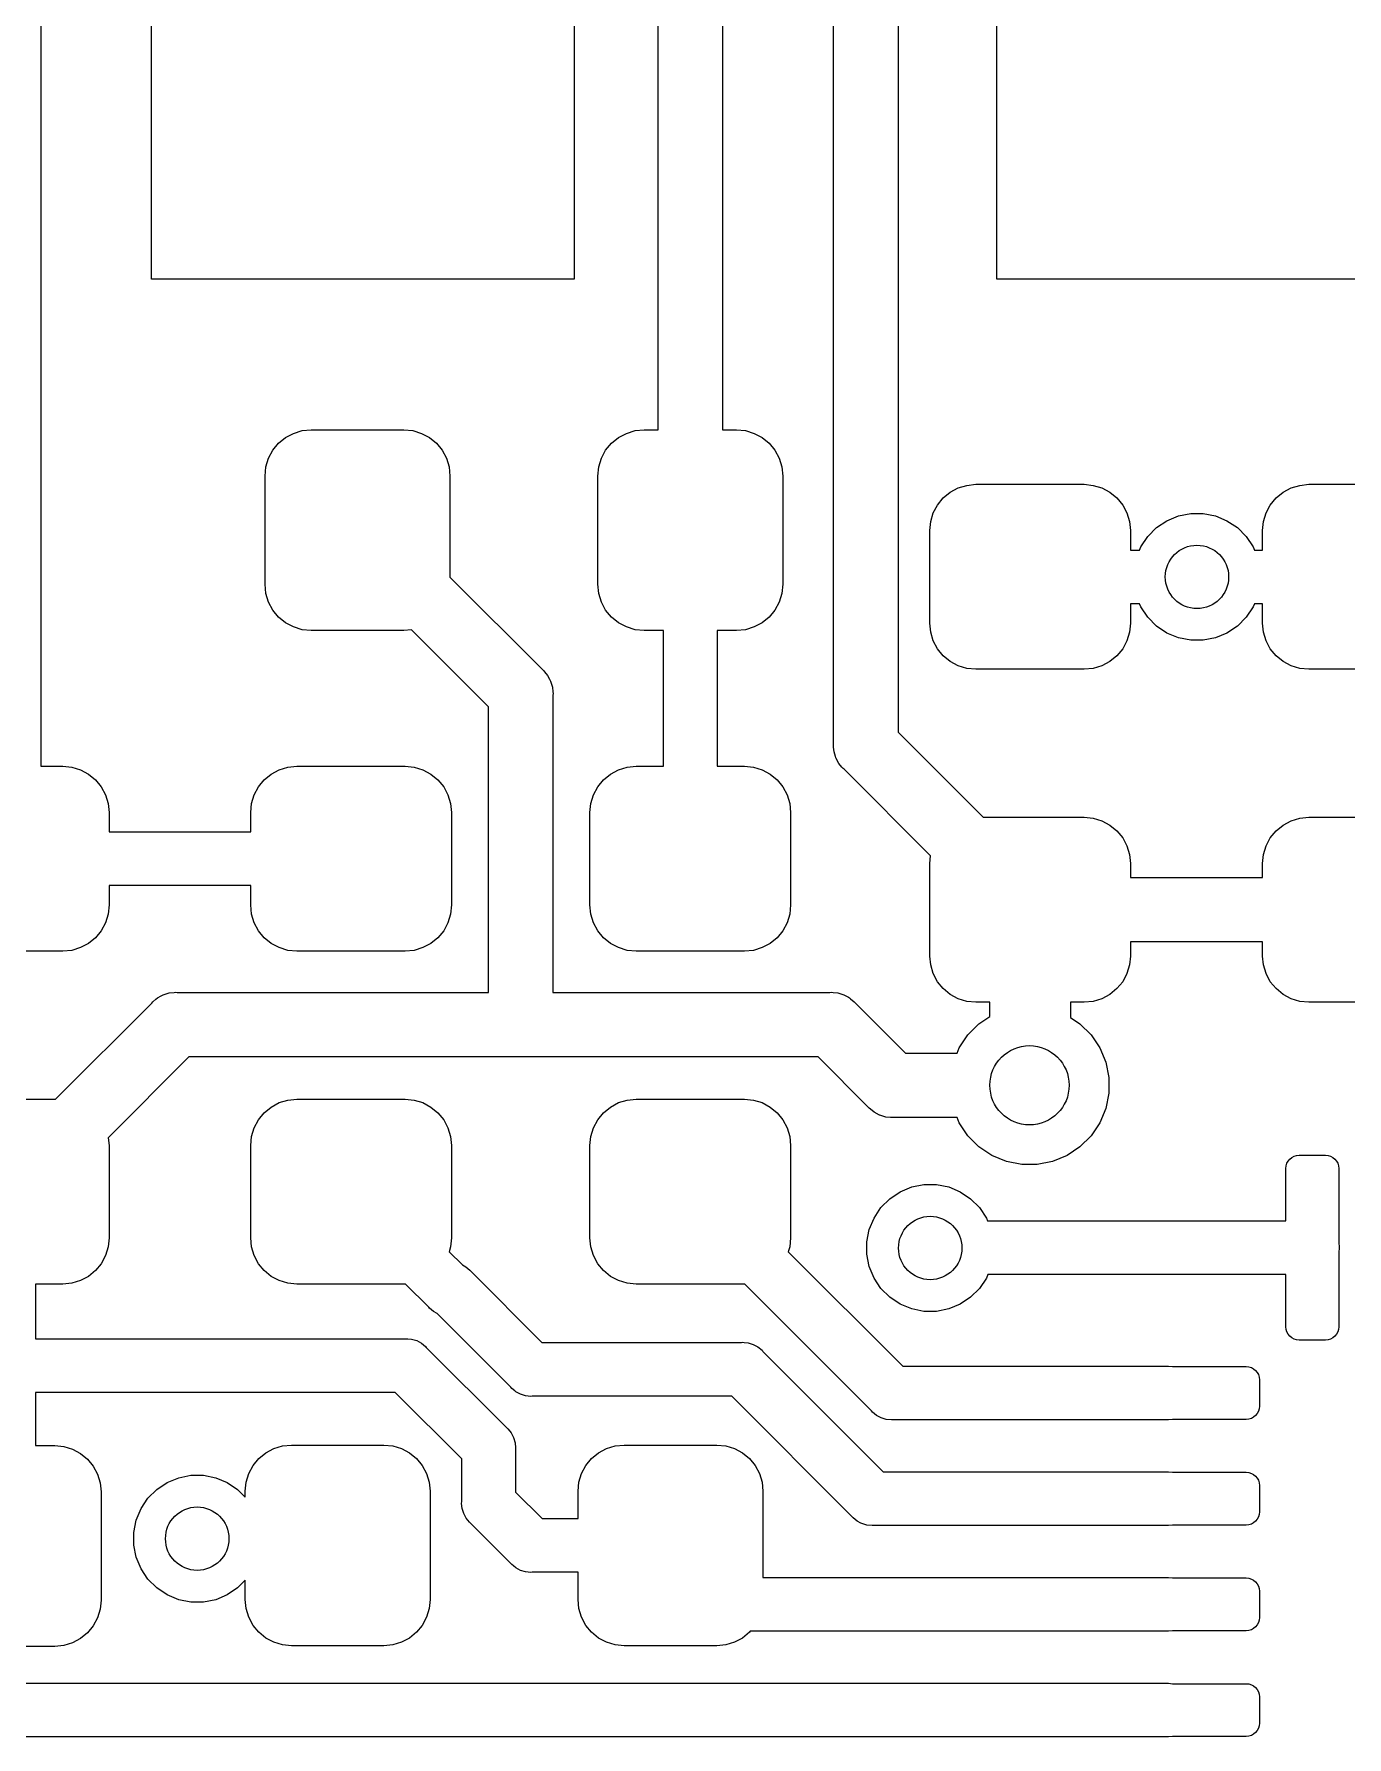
# Model space of a CAD drawing. Extents: x -66 to 211, y -177 to 13.
# Drawn here: x 88.64 to 94.85, y -117.78 to -109.73 of the extents above; entities that cross this region are included whole.
import ezdxf

# ---------------------------------------------------------------- set-up
doc = ezdxf.new("R2010")
doc.units = 0
doc.layers.add('BLACK', color=7, linetype='CONTINUOUS')

msp = doc.modelspace()

# ---------------------------------------------------------------- linework, layer by layer
at = {"layer": 'BLACK', "linetype": 'CONTINUOUS'}
for p, q in [((92.4233, -113.086), (92.4233, -106.435)), ((92.7281, -106.491), (92.7281, -113.03)), ((88.6714, -106.611), (88.6714, -113.192)), ((89.1957, -110.887), (89.1957, -109.087)), ((91.1957, -109.087), (91.1957, -110.887)), ((91.5924, -111.6), (91.5924, -109.155)), ((91.8972, -109.1), (91.8972, -111.6)), ((93.1957, -110.887), (93.1957, -109.087)), ((91.1957, -110.887), (89.1957, -110.887)), ((95.016, -110.887), (93.1957, -110.887)), ((89.7964, -111.664), (89.8295, -111.637)), ((89.8295, -111.637), (89.8673, -111.617)), ((89.8673, -111.617), (89.9084, -111.604)), ((89.9084, -111.604), (89.951, -111.6)), ((89.951, -111.6), (90.3885, -111.6)), ((90.3885, -111.6), (90.4312, -111.604)), ((90.4312, -111.604), (90.4723, -111.617)), ((90.4723, -111.617), (90.5101, -111.637)), ((90.5101, -111.637), (90.5432, -111.664)), ((91.3714, -111.664), (91.4045, -111.637)), ((91.4045, -111.637), (91.4423, -111.617)), ((91.4423, -111.617), (91.4834, -111.604)), ((91.4834, -111.604), (91.526, -111.6)), ((91.526, -111.6), (91.5924, -111.6)), ((91.8972, -111.6), (91.9635, -111.6)), ((91.9635, -111.6), (92.0062, -111.604)), ((92.0062, -111.604), (92.0473, -111.617)), ((92.0473, -111.617), (92.0851, -111.637)), ((92.0851, -111.637), (92.1182, -111.664)), ((89.7365, -111.776), (89.749, -111.735)), ((89.749, -111.735), (89.7692, -111.697)), ((89.7692, -111.697), (89.7964, -111.664)), ((90.5432, -111.664), (90.5704, -111.697)), ((90.5704, -111.697), (90.5906, -111.735)), ((90.5906, -111.735), (90.6031, -111.776)), ((91.3115, -111.776), (91.324, -111.735)), ((91.324, -111.735), (91.3442, -111.697)), ((91.3442, -111.697), (91.3714, -111.664)), ((92.1182, -111.664), (92.1454, -111.697)), ((92.1454, -111.697), (92.1656, -111.735)), ((92.1656, -111.735), (92.1781, -111.776)), ((89.7323, -111.819), (89.7365, -111.776)), ((89.7323, -112.331), (89.7323, -111.819)), ((90.6031, -111.776), (90.6073, -111.819)), ((90.6073, -111.819), (90.6073, -112.297)), ((91.3073, -111.819), (91.3115, -111.776)), ((91.3073, -112.331), (91.3073, -111.819)), ((92.1781, -111.776), (92.1823, -111.819)), ((92.1823, -111.819), (92.1823, -112.331)), ((92.9422, -111.922), (92.9754, -111.895)), ((92.9754, -111.895), (93.0132, -111.875)), ((93.0132, -111.875), (93.0542, -111.863)), ((93.0542, -111.863), (93.0969, -111.858)), ((93.0969, -111.858), (93.6094, -111.858)), ((93.6094, -111.858), (93.6521, -111.863)), ((93.6521, -111.863), (93.6931, -111.875)), ((93.6931, -111.875), (93.7309, -111.895)), ((93.7309, -111.895), (93.7641, -111.922)), ((94.517, -111.922), (94.5502, -111.895)), ((94.5502, -111.895), (94.588, -111.875)), ((94.588, -111.875), (94.629, -111.863)), ((94.629, -111.863), (94.6717, -111.858)), ((94.6717, -111.858), (95.1842, -111.858)), ((92.8948, -111.993), (92.915, -111.956)), ((92.915, -111.956), (92.9422, -111.922)), ((93.7641, -111.922), (93.7913, -111.956)), ((93.7913, -111.956), (93.8115, -111.993)), ((94.4696, -111.993), (94.4898, -111.956)), ((94.4898, -111.956), (94.517, -111.922)), ((92.8781, -112.077), (92.8824, -112.034)), ((92.8824, -112.034), (92.8948, -111.993)), ((93.8115, -111.993), (93.8239, -112.034)), ((93.8239, -112.034), (93.8281, -112.077)), ((93.9513, -112.063), (94.0005, -112.03)), ((94.0005, -112.03), (94.0551, -112.007)), ((94.0551, -112.007), (94.113, -111.996)), ((94.113, -111.996), (94.1721, -111.996)), ((94.1721, -111.996), (94.2301, -112.007)), ((94.2301, -112.007), (94.2847, -112.03)), ((94.2847, -112.03), (94.3338, -112.063)), ((94.453, -112.077), (94.4572, -112.034)), ((94.4572, -112.034), (94.4696, -111.993)), ((92.8781, -112.515), (92.8781, -112.077)), ((93.8281, -112.077), (93.8281, -112.169)), ((93.8767, -112.154), (93.9095, -112.105)), ((93.9095, -112.105), (93.9513, -112.063)), ((94.3338, -112.063), (94.3756, -112.105)), ((94.3756, -112.105), (94.4084, -112.154)), ((94.453, -112.169), (94.453, -112.077)), ((93.8281, -112.169), (93.8704, -112.169)), ((93.8704, -112.169), (93.8767, -112.154)), ((94.4084, -112.154), (94.4147, -112.169)), ((94.4147, -112.169), (94.453, -112.169)), ((90.6073, -112.297), (91.0446, -112.734)), ((89.7365, -112.374), (89.7323, -112.331)), ((89.749, -112.415), (89.7365, -112.374)), ((91.3115, -112.374), (91.3073, -112.331)), ((91.324, -112.415), (91.3115, -112.374)), ((92.1781, -112.374), (92.1656, -112.415)), ((92.1823, -112.331), (92.1781, -112.374)), ((89.7692, -112.453), (89.749, -112.415)), ((89.7964, -112.486), (89.7692, -112.453)), ((91.3442, -112.453), (91.324, -112.415)), ((91.3714, -112.486), (91.3442, -112.453)), ((92.1454, -112.453), (92.1182, -112.486)), ((92.1656, -112.415), (92.1454, -112.453)), ((93.8704, -112.423), (93.8281, -112.423)), ((93.8281, -112.423), (93.8281, -112.515)), ((93.8767, -112.438), (93.8704, -112.423)), ((93.9095, -112.487), (93.8767, -112.438)), ((94.4084, -112.438), (94.3756, -112.487)), ((94.4147, -112.423), (94.4084, -112.438)), ((94.453, -112.423), (94.4147, -112.423)), ((94.453, -112.515), (94.453, -112.423)), ((89.8295, -112.513), (89.7964, -112.486)), ((89.8673, -112.533), (89.8295, -112.513)), ((89.9084, -112.546), (89.8673, -112.533)), ((91.4045, -112.513), (91.3714, -112.486)), ((91.4423, -112.533), (91.4045, -112.513)), ((91.4834, -112.546), (91.4423, -112.533)), ((92.0473, -112.533), (92.0062, -112.546)), ((92.0851, -112.513), (92.0473, -112.533)), ((92.1182, -112.486), (92.0851, -112.513)), ((92.8824, -112.557), (92.8781, -112.515)), ((93.8281, -112.515), (93.8239, -112.557)), ((93.9513, -112.529), (93.9095, -112.487)), ((94.0005, -112.562), (93.9513, -112.529)), ((94.3338, -112.529), (94.2847, -112.562)), ((94.3756, -112.487), (94.3338, -112.529)), ((94.4572, -112.557), (94.453, -112.515)), ((89.951, -112.55), (89.9084, -112.546)), ((90.3885, -112.55), (89.951, -112.55)), ((90.4256, -112.546), (90.3885, -112.55)), ((90.7898, -112.91), (90.4256, -112.546)), ((91.526, -112.55), (91.4834, -112.546)), ((91.6178, -112.55), (91.526, -112.55)), ((91.6178, -113.192), (91.6178, -112.55)), ((91.9635, -112.55), (91.8718, -112.55)), ((91.8718, -112.55), (91.8718, -113.192)), ((92.0062, -112.546), (91.9635, -112.55)), ((92.8948, -112.598), (92.8824, -112.557)), ((92.915, -112.636), (92.8948, -112.598)), ((93.8115, -112.598), (93.7913, -112.636)), ((93.8239, -112.557), (93.8115, -112.598)), ((94.0551, -112.584), (94.0005, -112.562)), ((94.113, -112.596), (94.0551, -112.584)), ((94.1721, -112.596), (94.113, -112.596)), ((94.2301, -112.584), (94.1721, -112.596)), ((94.2847, -112.562), (94.2301, -112.584)), ((94.4696, -112.598), (94.4572, -112.557)), ((94.4898, -112.636), (94.4696, -112.598)), ((92.9422, -112.669), (92.915, -112.636)), ((92.9754, -112.696), (92.9422, -112.669)), ((93.0132, -112.717), (92.9754, -112.696)), ((93.7309, -112.696), (93.6931, -112.717)), ((93.7641, -112.669), (93.7309, -112.696)), ((93.7913, -112.636), (93.7641, -112.669)), ((94.517, -112.669), (94.4898, -112.636)), ((94.5502, -112.696), (94.517, -112.669)), ((94.588, -112.717), (94.5502, -112.696)), ((91.0446, -112.734), (91.0504, -112.739)), ((91.0504, -112.739), (91.0552, -112.745)), ((91.0552, -112.745), (91.0552, -112.745)), ((91.0552, -112.745), (91.0695, -112.762)), ((91.0695, -112.762), (91.0791, -112.78)), ((91.0791, -112.78), (91.0836, -112.789)), ((93.0542, -112.729), (93.0132, -112.717)), ((93.0969, -112.733), (93.0542, -112.729)), ((93.6094, -112.733), (93.0969, -112.733)), ((93.6521, -112.729), (93.6094, -112.733)), ((93.6931, -112.717), (93.6521, -112.729)), ((94.629, -112.729), (94.588, -112.717)), ((94.6717, -112.733), (94.629, -112.729)), ((95.1842, -112.733), (94.6717, -112.733)), ((91.0836, -112.789), (91.0924, -112.817)), ((91.0924, -112.817), (91.0946, -112.84)), ((91.0946, -112.84), (91.0946, -112.84)), ((91.0946, -112.84), (91.0953, -112.847)), ((91.0953, -112.847), (91.0946, -112.855)), ((91.0946, -112.855), (91.0946, -114.262)), ((90.7898, -114.262), (90.7898, -112.91)), ((92.4226, -113.093), (92.4233, -113.086)), ((92.4233, -113.101), (92.4226, -113.093)), ((92.4255, -113.123), (92.4233, -113.101)), ((92.4233, -113.101), (92.4233, -113.101)), ((92.7281, -113.03), (93.1312, -113.433)), ((92.4322, -113.145), (92.4255, -113.123)), ((92.4343, -113.152), (92.4322, -113.145)), ((92.4484, -113.179), (92.4343, -113.152)), ((92.4627, -113.196), (92.4484, -113.179)), ((88.6714, -113.192), (88.7752, -113.192)), ((88.7752, -113.192), (88.8179, -113.196)), ((88.8179, -113.196), (88.859, -113.208)), ((88.859, -113.208), (88.8968, -113.229)), ((88.8968, -113.229), (88.9299, -113.256)), ((88.9299, -113.256), (88.9571, -113.289)), ((89.7014, -113.289), (89.7286, -113.256)), ((89.7286, -113.256), (89.7617, -113.229)), ((89.7617, -113.229), (89.7996, -113.208)), ((89.7996, -113.208), (89.8406, -113.196)), ((89.8406, -113.196), (89.8833, -113.192)), ((89.8833, -113.192), (90.3958, -113.192)), ((90.3958, -113.192), (90.4384, -113.196)), ((90.4384, -113.196), (90.4795, -113.208)), ((90.4795, -113.208), (90.5173, -113.229)), ((90.5173, -113.229), (90.5504, -113.256)), ((90.5504, -113.256), (90.5777, -113.289)), ((91.3067, -113.289), (91.3339, -113.256)), ((91.3339, -113.256), (91.367, -113.229)), ((91.367, -113.229), (91.4048, -113.208)), ((91.4048, -113.208), (91.4459, -113.196)), ((91.4459, -113.196), (91.4885, -113.192)), ((91.4885, -113.192), (91.6178, -113.192)), ((91.8718, -113.192), (92.001, -113.192)), ((92.001, -113.192), (92.0437, -113.196)), ((92.0437, -113.196), (92.0848, -113.208)), ((92.0848, -113.208), (92.1226, -113.229)), ((92.1226, -113.229), (92.1557, -113.256)), ((92.1557, -113.256), (92.1829, -113.289)), ((92.4675, -113.202), (92.4627, -113.196)), ((92.4627, -113.196), (92.4627, -113.196)), ((92.4733, -113.206), (92.4675, -113.202)), ((92.8818, -113.615), (92.4733, -113.206)), ((88.9571, -113.289), (88.9773, -113.327)), ((88.9773, -113.327), (88.9898, -113.368)), ((89.6687, -113.368), (89.6812, -113.327)), ((89.6812, -113.327), (89.7014, -113.289)), ((90.5777, -113.289), (90.5979, -113.327)), ((90.5979, -113.327), (90.6103, -113.368)), ((91.274, -113.368), (91.2865, -113.327)), ((91.2865, -113.327), (91.3067, -113.289)), ((92.1829, -113.289), (92.2031, -113.327)), ((92.2031, -113.327), (92.2156, -113.368)), ((88.9898, -113.368), (88.994, -113.411)), ((88.994, -113.411), (88.994, -113.502)), ((89.6645, -113.411), (89.6687, -113.368)), ((89.6645, -113.502), (89.6645, -113.411)), ((90.6103, -113.368), (90.6145, -113.411)), ((90.6145, -113.411), (90.6145, -113.848)), ((91.2698, -113.411), (91.274, -113.368)), ((91.2698, -113.848), (91.2698, -113.411)), ((92.2156, -113.368), (92.2198, -113.411)), ((92.2198, -113.411), (92.2198, -113.848)), ((88.994, -113.502), (89.6645, -113.502)), ((93.1312, -113.433), (93.6094, -113.433)), ((93.6094, -113.433), (93.6521, -113.438)), ((93.6521, -113.438), (93.6931, -113.45)), ((93.6931, -113.45), (93.7309, -113.47)), ((93.7309, -113.47), (93.7641, -113.497)), ((93.7641, -113.497), (93.7913, -113.531)), ((94.4898, -113.531), (94.517, -113.497)), ((94.517, -113.497), (94.5502, -113.47)), ((94.5502, -113.47), (94.588, -113.45)), ((94.588, -113.45), (94.629, -113.438)), ((94.629, -113.438), (94.6717, -113.433)), ((94.6717, -113.433), (95.1842, -113.433)), ((93.7913, -113.531), (93.8115, -113.568)), ((93.8115, -113.568), (93.8239, -113.609)), ((94.4572, -113.609), (94.4696, -113.568)), ((94.4696, -113.568), (94.4898, -113.531)), ((92.8781, -113.652), (92.8818, -113.615)), ((92.8781, -114.09), (92.8781, -113.652)), ((93.8239, -113.609), (93.8281, -113.652)), ((93.8281, -113.652), (93.8281, -113.718)), ((94.453, -113.652), (94.4572, -113.609)), ((94.453, -113.718), (94.453, -113.652)), ((93.8281, -113.718), (94.453, -113.718)), ((89.6645, -113.756), (88.994, -113.756)), ((88.994, -113.756), (88.994, -113.848)), ((89.6645, -113.848), (89.6645, -113.756)), ((88.9898, -113.891), (88.9773, -113.932)), ((88.994, -113.848), (88.9898, -113.891)), ((89.6687, -113.891), (89.6645, -113.848)), ((89.6812, -113.932), (89.6687, -113.891)), ((90.6103, -113.891), (90.5979, -113.932)), ((90.6145, -113.848), (90.6103, -113.891)), ((91.274, -113.891), (91.2698, -113.848)), ((91.2865, -113.932), (91.274, -113.891)), ((92.2156, -113.891), (92.2031, -113.932)), ((92.2198, -113.848), (92.2156, -113.891)), ((88.9571, -113.97), (88.9299, -114.003)), ((88.9773, -113.932), (88.9571, -113.97)), ((89.7014, -113.97), (89.6812, -113.932)), ((89.7286, -114.003), (89.7014, -113.97)), ((90.5777, -113.97), (90.5504, -114.003)), ((90.5979, -113.932), (90.5777, -113.97)), ((91.3067, -113.97), (91.2865, -113.932)), ((91.3339, -114.003), (91.3067, -113.97)), ((92.1829, -113.97), (92.1557, -114.003)), ((92.2031, -113.932), (92.1829, -113.97)), ((88.7752, -114.067), (88.2627, -114.067)), ((88.8179, -114.063), (88.7752, -114.067)), ((88.859, -114.05), (88.8179, -114.063)), ((88.8968, -114.03), (88.859, -114.05)), ((88.9299, -114.003), (88.8968, -114.03)), ((89.7617, -114.03), (89.7286, -114.003)), ((89.7996, -114.05), (89.7617, -114.03)), ((89.8406, -114.063), (89.7996, -114.05)), ((89.8833, -114.067), (89.8406, -114.063)), ((90.3958, -114.067), (89.8833, -114.067)), ((90.4384, -114.063), (90.3958, -114.067)), ((90.4795, -114.05), (90.4384, -114.063)), ((90.5173, -114.03), (90.4795, -114.05)), ((90.5504, -114.003), (90.5173, -114.03)), ((91.367, -114.03), (91.3339, -114.003)), ((91.4048, -114.05), (91.367, -114.03)), ((91.4459, -114.063), (91.4048, -114.05)), ((91.4885, -114.067), (91.4459, -114.063)), ((92.001, -114.067), (91.4885, -114.067)), ((92.0437, -114.063), (92.001, -114.067)), ((92.0848, -114.05), (92.0437, -114.063)), ((92.1226, -114.03), (92.0848, -114.05)), ((92.1557, -114.003), (92.1226, -114.03)), ((94.453, -114.023), (93.8281, -114.023)), ((93.8281, -114.023), (93.8281, -114.09)), ((94.453, -114.09), (94.453, -114.023)), ((92.8824, -114.132), (92.8781, -114.09)), ((92.8948, -114.173), (92.8824, -114.132)), ((93.8239, -114.132), (93.8115, -114.173)), ((93.8281, -114.09), (93.8239, -114.132)), ((94.4572, -114.132), (94.453, -114.09)), ((94.4696, -114.173), (94.4572, -114.132)), ((92.915, -114.211), (92.8948, -114.173)), ((92.9422, -114.244), (92.915, -114.211)), ((93.7913, -114.211), (93.7641, -114.244)), ((93.8115, -114.173), (93.7913, -114.211)), ((94.4898, -114.211), (94.4696, -114.173)), ((94.517, -114.244), (94.4898, -114.211)), ((88.741, -114.767), (89.196, -114.312)), ((89.196, -114.312), (89.2008, -114.306)), ((89.2008, -114.306), (89.2148, -114.294)), ((89.2148, -114.294), (89.224, -114.287)), ((89.224, -114.287), (89.241, -114.278)), ((89.241, -114.278), (89.2504, -114.273)), ((89.2504, -114.273), (89.2792, -114.264)), ((89.2792, -114.264), (89.3016, -114.262)), ((89.3016, -114.262), (89.309, -114.261)), ((89.3016, -114.262), (89.3016, -114.262)), ((89.309, -114.261), (89.3165, -114.262)), ((89.3165, -114.262), (90.7898, -114.262)), ((91.0946, -114.262), (92.4053, -114.262)), ((92.4053, -114.262), (92.4128, -114.261)), ((92.4128, -114.261), (92.4203, -114.262)), ((92.4203, -114.262), (92.4203, -114.262)), ((92.4203, -114.262), (92.4427, -114.264)), ((92.4427, -114.264), (92.4714, -114.273)), ((92.4714, -114.273), (92.4931, -114.284)), ((92.4931, -114.284), (92.4979, -114.287)), ((92.4979, -114.287), (92.5037, -114.292)), ((92.5037, -114.292), (92.5211, -114.306)), ((92.5211, -114.306), (92.5259, -114.312)), ((92.5259, -114.312), (92.763, -114.549)), ((92.9754, -114.271), (92.9422, -114.244)), ((93.0132, -114.292), (92.9754, -114.271)), ((93.0542, -114.304), (93.0132, -114.292)), ((93.0969, -114.308), (93.0542, -114.304)), ((93.1627, -114.308), (93.0969, -114.308)), ((93.1627, -114.376), (93.1627, -114.308)), ((93.6094, -114.308), (93.5436, -114.308)), ((93.5436, -114.308), (93.5436, -114.38)), ((93.6521, -114.304), (93.6094, -114.308)), ((93.6931, -114.292), (93.6521, -114.304)), ((93.7309, -114.271), (93.6931, -114.292)), ((93.7641, -114.244), (93.7309, -114.271)), ((94.5502, -114.271), (94.517, -114.244)), ((94.588, -114.292), (94.5502, -114.271)), ((94.629, -114.304), (94.588, -114.292)), ((94.6717, -114.308), (94.629, -114.304)), ((95.0617, -114.308), (94.6717, -114.308)), ((93.111, -114.41), (93.1627, -114.376)), ((93.5436, -114.38), (93.5891, -114.41)), ((93.0178, -114.524), (93.0588, -114.462)), ((93.0588, -114.462), (93.111, -114.41)), ((93.5891, -114.41), (93.6414, -114.462)), ((93.6414, -114.462), (93.6824, -114.524)), ((92.763, -114.549), (93.0073, -114.549)), ((93.0073, -114.549), (93.0178, -114.524)), ((93.6824, -114.524), (93.7107, -114.592)), ((89.3722, -114.567), (88.9903, -114.949)), ((90.9321, -114.567), (89.3722, -114.567)), ((90.9396, -114.567), (90.9321, -114.567)), ((90.9471, -114.567), (90.9396, -114.567)), ((92.3497, -114.567), (90.9471, -114.567)), ((92.5868, -114.804), (92.3497, -114.567)), ((93.7107, -114.592), (93.7251, -114.664)), ((93.7251, -114.664), (93.7251, -114.738)), ((88.2627, -114.767), (88.741, -114.767)), ((89.7617, -114.804), (89.7996, -114.783)), ((89.7996, -114.783), (89.8406, -114.771)), ((89.8406, -114.771), (89.8833, -114.767)), ((89.8833, -114.767), (90.3958, -114.767)), ((90.3958, -114.767), (90.4384, -114.771)), ((90.4384, -114.771), (90.4795, -114.783)), ((90.4795, -114.783), (90.5173, -114.804)), ((91.367, -114.804), (91.4048, -114.783)), ((91.4048, -114.783), (91.4459, -114.771)), ((91.4459, -114.771), (91.4885, -114.767)), ((91.4885, -114.767), (92.001, -114.767)), ((92.001, -114.767), (92.0437, -114.771)), ((92.0437, -114.771), (92.0848, -114.783)), ((92.0848, -114.783), (92.1226, -114.804)), ((93.7251, -114.738), (93.7107, -114.811)), ((89.6812, -114.902), (89.7014, -114.864)), ((89.7014, -114.864), (89.7286, -114.831)), ((89.7286, -114.831), (89.7617, -114.804)), ((90.5173, -114.804), (90.5504, -114.831)), ((90.5504, -114.831), (90.5777, -114.864)), ((90.5777, -114.864), (90.5979, -114.902)), ((91.2865, -114.902), (91.3067, -114.864)), ((91.3067, -114.864), (91.3339, -114.831)), ((91.3339, -114.831), (91.367, -114.804)), ((92.1226, -114.804), (92.1557, -114.831)), ((92.1557, -114.831), (92.1829, -114.864)), ((92.1829, -114.864), (92.2031, -114.902)), ((92.5916, -114.81), (92.5868, -114.804)), ((92.5974, -114.814), (92.5916, -114.81)), ((92.6148, -114.829), (92.5974, -114.814)), ((92.5974, -114.814), (92.5974, -114.814)), ((92.6409, -114.843), (92.6148, -114.829)), ((92.6412, -114.843), (92.6409, -114.843)), ((92.67, -114.852), (92.6412, -114.843)), ((92.6924, -114.854), (92.67, -114.852)), ((92.6998, -114.854), (92.6924, -114.854)), ((92.6924, -114.854), (92.6924, -114.854)), ((92.7073, -114.854), (92.6998, -114.854)), ((93.0073, -114.854), (92.7073, -114.854)), ((93.0178, -114.879), (93.0073, -114.854)), ((93.0588, -114.94), (93.0178, -114.879)), ((93.6824, -114.879), (93.6414, -114.94)), ((93.7107, -114.811), (93.6824, -114.879)), ((88.9903, -114.949), (88.994, -114.986)), ((89.6645, -114.986), (89.6687, -114.943)), ((89.6687, -114.943), (89.6812, -114.902)), ((90.5979, -114.902), (90.6103, -114.943)), ((90.6103, -114.943), (90.6145, -114.986)), ((91.2698, -114.986), (91.274, -114.943)), ((91.274, -114.943), (91.2865, -114.902)), ((92.2031, -114.902), (92.2156, -114.943)), ((92.2156, -114.943), (92.2198, -114.986)), ((93.111, -114.993), (93.0588, -114.94)), ((93.6414, -114.94), (93.5891, -114.993)), ((88.994, -114.986), (88.994, -115.423)), ((89.6645, -115.423), (89.6645, -114.986)), ((90.6145, -114.986), (90.6145, -115.423)), ((91.2698, -115.423), (91.2698, -114.986)), ((92.2198, -114.986), (92.2198, -115.423)), ((93.1725, -115.034), (93.111, -114.993)), ((93.2407, -115.062), (93.1725, -115.034)), ((93.5277, -115.034), (93.4595, -115.062)), ((93.5891, -114.993), (93.5277, -115.034)), ((94.5915, -115.042), (94.6023, -115.037)), ((94.6023, -115.037), (94.614, -115.033)), ((94.614, -115.033), (94.6262, -115.032)), ((94.6262, -115.032), (94.7512, -115.032)), ((94.7512, -115.032), (94.7634, -115.033)), ((94.7634, -115.033), (94.7751, -115.037)), ((94.7751, -115.037), (94.7859, -115.042)), ((93.3131, -115.076), (93.2407, -115.062)), ((93.387, -115.076), (93.3131, -115.076)), ((93.4595, -115.062), (93.387, -115.076)), ((94.5637, -115.094), (94.5649, -115.082)), ((94.5637, -115.342), (94.5637, -115.094)), ((94.5649, -115.082), (94.5685, -115.07)), ((94.5685, -115.07), (94.5743, -115.06)), ((94.5743, -115.06), (94.582, -115.05)), ((94.582, -115.05), (94.5915, -115.042)), ((94.7859, -115.042), (94.7954, -115.05)), ((94.7954, -115.05), (94.8032, -115.06)), ((94.8032, -115.06), (94.809, -115.07)), ((94.809, -115.07), (94.8125, -115.082)), ((94.8125, -115.082), (94.8137, -115.094)), ((94.8137, -115.094), (94.8137, -115.444)), ((92.7381, -115.205), (92.7927, -115.182)), ((92.7927, -115.182), (92.8506, -115.171)), ((92.8506, -115.171), (92.9097, -115.171)), ((92.9097, -115.171), (92.9677, -115.182)), ((92.9677, -115.182), (93.0223, -115.205)), ((92.6143, -115.329), (92.6472, -115.28)), ((92.6472, -115.28), (92.6889, -115.238)), ((92.6889, -115.238), (92.7381, -115.205)), ((93.0223, -115.205), (93.0714, -115.238)), ((93.0714, -115.238), (93.1132, -115.28)), ((93.1132, -115.28), (93.146, -115.329)), ((92.5917, -115.383), (92.6143, -115.329)), ((93.146, -115.329), (93.1516, -115.342)), ((93.1516, -115.342), (94.5637, -115.342)), ((88.994, -115.423), (88.9898, -115.466)), ((89.6687, -115.466), (89.6645, -115.423)), ((90.6145, -115.423), (90.6103, -115.466)), ((91.274, -115.466), (91.2698, -115.423)), ((92.2198, -115.423), (92.2156, -115.466)), ((92.5802, -115.441), (92.5917, -115.383)), ((92.5802, -115.5), (92.5802, -115.441)), ((94.8137, -115.444), (94.8139, -115.444)), ((94.8139, -115.444), (94.8163, -115.469)), ((88.9773, -115.507), (88.9571, -115.545)), ((88.9898, -115.466), (88.9773, -115.507)), ((89.6812, -115.507), (89.6687, -115.466)), ((89.7014, -115.545), (89.6812, -115.507)), ((90.6103, -115.466), (90.6034, -115.489)), ((90.6034, -115.489), (90.666, -115.551)), ((91.2865, -115.507), (91.274, -115.466)), ((91.3067, -115.545), (91.2865, -115.507)), ((92.2156, -115.466), (92.2087, -115.489)), ((92.2087, -115.489), (92.7499, -116.03)), ((92.5917, -115.558), (92.5802, -115.5)), ((94.8139, -115.494), (94.8137, -115.495)), ((94.8137, -115.495), (94.8137, -115.844)), ((94.8163, -115.469), (94.8139, -115.494)), ((88.8968, -115.605), (88.859, -115.625)), ((88.9299, -115.578), (88.8968, -115.605)), ((88.9571, -115.545), (88.9299, -115.578)), ((89.7286, -115.578), (89.7014, -115.545)), ((89.7617, -115.605), (89.7286, -115.578)), ((89.7996, -115.625), (89.7617, -115.605)), ((90.666, -115.551), (90.6821, -115.56)), ((90.6821, -115.56), (90.7015, -115.576)), ((90.7015, -115.576), (90.7055, -115.581)), ((90.7055, -115.581), (91.0429, -115.918)), ((91.3339, -115.578), (91.3067, -115.545)), ((91.367, -115.605), (91.3339, -115.578)), ((91.4048, -115.625), (91.367, -115.605)), ((92.6143, -115.613), (92.5917, -115.558)), ((93.153, -115.596), (93.146, -115.613)), ((94.5637, -115.596), (93.153, -115.596)), ((94.5637, -115.844), (94.5637, -115.596)), ((88.7752, -115.642), (88.646, -115.642)), ((88.646, -115.642), (88.646, -115.9)), ((88.8179, -115.638), (88.7752, -115.642)), ((88.859, -115.625), (88.8179, -115.638)), ((89.8406, -115.638), (89.7996, -115.625)), ((89.8833, -115.642), (89.8406, -115.638)), ((90.3958, -115.642), (89.8833, -115.642)), ((90.3973, -115.642), (90.3958, -115.642)), ((90.5069, -115.751), (90.3973, -115.642)), ((91.4459, -115.638), (91.4048, -115.625)), ((91.4885, -115.642), (91.4459, -115.638)), ((92.001, -115.642), (91.4885, -115.642)), ((92.0025, -115.642), (92.001, -115.642)), ((92.603, -116.242), (92.0025, -115.642)), ((92.6472, -115.662), (92.6143, -115.613)), ((92.6889, -115.704), (92.6472, -115.662)), ((93.1132, -115.662), (93.0714, -115.704)), ((93.146, -115.613), (93.1132, -115.662)), ((90.5109, -115.756), (90.5069, -115.751)), ((90.5302, -115.772), (90.5109, -115.756)), ((92.7381, -115.737), (92.6889, -115.704)), ((92.7927, -115.759), (92.7381, -115.737)), ((92.8506, -115.771), (92.7927, -115.759)), ((92.9677, -115.759), (92.9097, -115.771)), ((93.0223, -115.737), (92.9677, -115.759)), ((93.0714, -115.704), (93.0223, -115.737)), ((90.5464, -115.781), (90.5302, -115.772)), ((90.8961, -116.13), (90.5464, -115.781)), ((92.9097, -115.771), (92.8506, -115.771)), ((94.5649, -115.856), (94.5637, -115.844)), ((94.8137, -115.844), (94.8125, -115.856)), ((88.646, -115.9), (90.3949, -115.9)), ((90.3949, -115.9), (90.4011, -115.9)), ((90.4011, -115.9), (90.4074, -115.9)), ((90.4074, -115.9), (90.426, -115.902)), ((90.426, -115.902), (90.45, -115.909)), ((90.45, -115.909), (90.472, -115.921)), ((90.472, -115.921), (90.4914, -115.937)), ((91.0429, -115.918), (91.9877, -115.918)), ((91.9877, -115.918), (91.9939, -115.917)), ((91.9939, -115.917), (92.0001, -115.918)), ((92.0001, -115.918), (92.0188, -115.92)), ((92.0188, -115.92), (92.0427, -115.927)), ((92.0427, -115.927), (92.0648, -115.939)), ((94.5685, -115.868), (94.5649, -115.856)), ((94.5743, -115.879), (94.5685, -115.868)), ((94.582, -115.888), (94.5743, -115.879)), ((94.5915, -115.896), (94.582, -115.888)), ((94.6023, -115.902), (94.5915, -115.896)), ((94.614, -115.906), (94.6023, -115.902)), ((94.6262, -115.907), (94.614, -115.906)), ((94.7512, -115.907), (94.6262, -115.907)), ((94.7634, -115.906), (94.7512, -115.907)), ((94.7751, -115.902), (94.7634, -115.906)), ((94.7859, -115.896), (94.7751, -115.902)), ((94.7954, -115.888), (94.7859, -115.896)), ((94.8032, -115.879), (94.7954, -115.888)), ((94.809, -115.868), (94.8032, -115.879)), ((94.8125, -115.856), (94.809, -115.868)), ((90.4914, -115.937), (90.4954, -115.942)), ((90.4954, -115.942), (90.8758, -116.322)), ((92.0648, -115.939), (92.0842, -115.955)), ((92.0842, -115.955), (92.0881, -115.96)), ((92.0881, -115.96), (92.6583, -116.53)), ((92.7499, -116.03), (94.0075, -116.03)), ((94.0075, -116.03), (94.0261, -116.032)), ((94.0261, -116.032), (94.0266, -116.032)), ((94.0266, -116.032), (94.3762, -116.032)), ((94.3762, -116.032), (94.3884, -116.033)), ((94.3884, -116.033), (94.4001, -116.037)), ((94.4001, -116.037), (94.4109, -116.042)), ((94.4109, -116.042), (94.4204, -116.05)), ((94.4204, -116.05), (94.4282, -116.06)), ((94.4282, -116.06), (94.434, -116.07)), ((94.434, -116.07), (94.4375, -116.082)), ((94.4375, -116.082), (94.4387, -116.094)), ((90.3485, -116.154), (88.646, -116.154)), ((88.646, -116.154), (88.646, -116.406)), ((90.6634, -116.469), (90.3485, -116.154)), ((90.9, -116.135), (90.8961, -116.13)), ((90.914, -116.147), (90.9, -116.135)), ((90.9194, -116.151), (90.914, -116.147)), ((90.9414, -116.163), (90.9194, -116.151)), ((90.9654, -116.17), (90.9414, -116.163)), ((94.4387, -116.094), (94.4387, -116.219)), ((90.9903, -116.173), (90.9654, -116.17)), ((90.9965, -116.172), (90.9903, -116.173)), ((91.9413, -116.172), (90.9965, -116.172)), ((92.5115, -116.742), (91.9413, -116.172)), ((92.607, -116.247), (92.603, -116.242)), ((92.6264, -116.263), (92.607, -116.247)), ((94.434, -116.243), (94.4282, -116.254)), ((94.4375, -116.231), (94.434, -116.243)), ((94.4387, -116.219), (94.4375, -116.231)), ((90.8758, -116.322), (90.8807, -116.326)), ((90.8807, -116.326), (90.8903, -116.338)), ((92.6484, -116.275), (92.6264, -116.263)), ((92.6724, -116.282), (92.6484, -116.275)), ((92.6973, -116.284), (92.6724, -116.282)), ((92.7035, -116.284), (92.6973, -116.284)), ((94.0075, -116.284), (92.7035, -116.284)), ((94.0261, -116.282), (94.0075, -116.284)), ((94.0266, -116.282), (94.0261, -116.282)), ((94.3762, -116.282), (94.0266, -116.282)), ((94.3884, -116.281), (94.3762, -116.282)), ((94.4001, -116.277), (94.3884, -116.281)), ((94.4109, -116.271), (94.4001, -116.277)), ((94.4204, -116.263), (94.4109, -116.271)), ((94.4282, -116.254), (94.4204, -116.263)), ((88.646, -116.406), (88.7377, -116.406)), ((88.7377, -116.406), (88.7804, -116.41)), ((88.7804, -116.41), (88.8215, -116.422)), ((89.7735, -116.42), (89.8145, -116.407)), ((89.8145, -116.407), (89.8572, -116.403)), ((89.8572, -116.403), (90.2947, -116.403)), ((90.2947, -116.403), (90.3373, -116.407)), ((90.3373, -116.407), (90.3784, -116.42)), ((90.8903, -116.338), (90.8965, -116.346)), ((90.8965, -116.346), (90.9083, -116.368)), ((90.9083, -116.368), (90.9156, -116.392)), ((90.9156, -116.392), (90.918, -116.416)), ((91.3485, -116.42), (91.3895, -116.407)), ((91.3895, -116.407), (91.4322, -116.403)), ((91.4322, -116.403), (91.8697, -116.403)), ((91.8697, -116.403), (91.9123, -116.407)), ((91.9123, -116.407), (91.9534, -116.42)), ((88.8215, -116.422), (88.8593, -116.443)), ((88.8593, -116.443), (88.8924, -116.47)), ((88.8924, -116.47), (88.9196, -116.503)), ((89.6753, -116.5), (89.7025, -116.467)), ((89.7025, -116.467), (89.7356, -116.44)), ((89.7356, -116.44), (89.7735, -116.42)), ((90.3784, -116.42), (90.4162, -116.44)), ((90.4162, -116.44), (90.4493, -116.467)), ((90.4493, -116.467), (90.4766, -116.5)), ((90.6634, -116.672), (90.6634, -116.469)), ((90.918, -116.416), (90.9174, -116.423)), ((90.9174, -116.423), (90.9174, -116.626)), ((91.2503, -116.5), (91.2775, -116.467)), ((91.2775, -116.467), (91.3106, -116.44)), ((91.3106, -116.44), (91.3485, -116.42)), ((91.9534, -116.42), (91.9912, -116.44)), ((91.9912, -116.44), (92.0243, -116.467)), ((92.0243, -116.467), (92.0516, -116.5)), ((88.9196, -116.503), (88.9398, -116.541)), ((88.9398, -116.541), (88.9523, -116.582)), ((89.2691, -116.58), (89.3237, -116.558)), ((89.3237, -116.558), (89.3816, -116.546)), ((89.3816, -116.546), (89.4407, -116.546)), ((89.4407, -116.546), (89.4987, -116.558)), ((89.4987, -116.558), (89.5533, -116.58)), ((89.6426, -116.579), (89.6551, -116.538)), ((89.6551, -116.538), (89.6753, -116.5)), ((90.4766, -116.5), (90.4968, -116.538)), ((90.4968, -116.538), (90.5092, -116.579)), ((91.2176, -116.579), (91.2301, -116.538)), ((91.2301, -116.538), (91.2503, -116.5)), ((92.0516, -116.5), (92.0718, -116.538)), ((92.0718, -116.538), (92.0842, -116.579)), ((92.6583, -116.53), (94.0075, -116.53)), ((94.0075, -116.53), (94.0261, -116.532)), ((94.0261, -116.532), (94.0266, -116.532)), ((94.0266, -116.532), (94.3762, -116.532)), ((94.3762, -116.532), (94.3884, -116.533)), ((94.3884, -116.533), (94.4001, -116.537)), ((94.4001, -116.537), (94.4109, -116.542)), ((94.4109, -116.542), (94.4204, -116.55)), ((94.4204, -116.55), (94.4282, -116.56)), ((94.4282, -116.56), (94.434, -116.57)), ((94.434, -116.57), (94.4375, -116.582)), ((88.9523, -116.582), (88.9565, -116.624)), ((88.9565, -116.624), (88.9565, -117.137)), ((89.1781, -116.655), (89.2199, -116.613)), ((89.2199, -116.613), (89.2691, -116.58)), ((89.5533, -116.58), (89.6024, -116.613)), ((89.6024, -116.613), (89.6384, -116.649)), ((89.6384, -116.622), (89.6426, -116.579)), ((89.6384, -116.649), (89.6384, -116.622)), ((90.5092, -116.579), (90.5134, -116.622)), ((90.5134, -116.622), (90.5134, -117.134)), ((90.9174, -116.626), (91.043, -116.751)), ((91.2134, -116.622), (91.2176, -116.579)), ((91.2134, -116.751), (91.2134, -116.622)), ((92.0842, -116.579), (92.0884, -116.622)), ((92.0884, -116.622), (92.0884, -117.03)), ((94.4375, -116.582), (94.4387, -116.594)), ((94.4387, -116.594), (94.4387, -116.719)), ((89.1227, -116.759), (89.1453, -116.704)), ((89.1453, -116.704), (89.1781, -116.655)), ((90.6628, -116.678), (90.6634, -116.672)), ((90.6643, -116.693), (90.6628, -116.678)), ((90.6653, -116.703), (90.6643, -116.693)), ((90.6725, -116.727), (90.6653, -116.703)), ((90.6843, -116.749), (90.6725, -116.727)), ((94.4375, -116.731), (94.434, -116.743)), ((94.4387, -116.719), (94.4375, -116.731)), ((89.1112, -116.817), (89.1227, -116.759)), ((90.7002, -116.768), (90.6843, -116.749)), ((90.705, -116.772), (90.7002, -116.768)), ((90.8962, -116.963), (90.705, -116.772)), ((91.043, -116.751), (91.2134, -116.751)), ((92.5155, -116.747), (92.5115, -116.742)), ((92.5348, -116.763), (92.5155, -116.747)), ((92.5518, -116.772), (92.5348, -116.763)), ((92.5569, -116.775), (92.5518, -116.772)), ((92.5808, -116.782), (92.5569, -116.775)), ((92.6057, -116.784), (92.5808, -116.782)), ((92.612, -116.784), (92.6057, -116.784)), ((94.0075, -116.784), (92.612, -116.784)), ((94.0261, -116.782), (94.0075, -116.784)), ((94.0266, -116.782), (94.0261, -116.782)), ((94.3762, -116.782), (94.0266, -116.782)), ((94.3884, -116.781), (94.3762, -116.782)), ((94.4001, -116.777), (94.3884, -116.781)), ((94.4109, -116.771), (94.4001, -116.777)), ((94.4204, -116.763), (94.4109, -116.771)), ((94.4282, -116.754), (94.4204, -116.763)), ((94.434, -116.743), (94.4282, -116.754)), ((89.1112, -116.876), (89.1112, -116.817)), ((89.1227, -116.934), (89.1112, -116.876)), ((89.1453, -116.988), (89.1227, -116.934)), ((90.9002, -116.968), (90.8962, -116.963)), ((90.908, -116.975), (90.9002, -116.968)), ((90.9195, -116.984), (90.908, -116.975)), ((89.1781, -117.037), (89.1453, -116.988)), ((89.2199, -117.079), (89.1781, -117.037)), ((89.6384, -117.043), (89.6024, -117.079)), ((89.6384, -117.134), (89.6384, -117.043)), ((90.9416, -116.996), (90.9195, -116.984)), ((90.9655, -117.003), (90.9416, -116.996)), ((90.9904, -117.006), (90.9655, -117.003)), ((90.9967, -117.005), (90.9904, -117.006)), ((91.2134, -117.005), (90.9967, -117.005)), ((91.2134, -117.134), (91.2134, -117.005)), ((92.0884, -117.03), (94.0075, -117.03)), ((94.0075, -117.03), (94.0261, -117.032)), ((94.0261, -117.032), (94.0266, -117.032)), ((94.0266, -117.032), (94.3762, -117.032)), ((94.3762, -117.032), (94.3884, -117.033)), ((94.3884, -117.033), (94.4001, -117.037)), ((94.4001, -117.037), (94.4109, -117.042)), ((94.4109, -117.042), (94.4204, -117.05)), ((94.4204, -117.05), (94.4282, -117.06)), ((89.2691, -117.112), (89.2199, -117.079)), ((89.3237, -117.135), (89.2691, -117.112)), ((89.3816, -117.146), (89.3237, -117.135)), ((89.4987, -117.135), (89.4407, -117.146)), ((89.5533, -117.112), (89.4987, -117.135)), ((89.6024, -117.079), (89.5533, -117.112)), ((89.6426, -117.177), (89.6384, -117.134)), ((90.5134, -117.134), (90.5092, -117.177)), ((91.2176, -117.177), (91.2134, -117.134)), ((94.4282, -117.06), (94.434, -117.07)), ((94.434, -117.07), (94.4375, -117.082)), ((94.4375, -117.082), (94.4387, -117.094)), ((94.4387, -117.094), (94.4387, -117.219)), ((88.9523, -117.18), (88.9398, -117.221)), ((88.9565, -117.137), (88.9523, -117.18)), ((89.4407, -117.146), (89.3816, -117.146)), ((89.6551, -117.218), (89.6426, -117.177)), ((90.5092, -117.177), (90.4968, -117.218)), ((91.2301, -117.218), (91.2176, -117.177)), ((88.8924, -117.292), (88.8593, -117.319)), ((88.9196, -117.258), (88.8924, -117.292)), ((88.9398, -117.221), (88.9196, -117.258)), ((89.6753, -117.256), (89.6551, -117.218)), ((89.7025, -117.289), (89.6753, -117.256)), ((89.7356, -117.316), (89.7025, -117.289)), ((90.4493, -117.289), (90.4162, -117.316)), ((90.4766, -117.256), (90.4493, -117.289)), ((90.4968, -117.218), (90.4766, -117.256)), ((91.2503, -117.256), (91.2301, -117.218)), ((91.2775, -117.289), (91.2503, -117.256)), ((91.3106, -117.316), (91.2775, -117.289)), ((92.0243, -117.289), (91.9912, -117.316)), ((92.0286, -117.284), (92.0243, -117.289)), ((94.0075, -117.284), (92.0286, -117.284)), ((94.0261, -117.282), (94.0075, -117.284)), ((94.0266, -117.282), (94.0261, -117.282)), ((94.3762, -117.282), (94.0266, -117.282)), ((94.3884, -117.281), (94.3762, -117.282)), ((94.4001, -117.277), (94.3884, -117.281)), ((94.4109, -117.271), (94.4001, -117.277)), ((94.4204, -117.263), (94.4109, -117.271)), ((94.4282, -117.254), (94.4204, -117.263)), ((94.434, -117.243), (94.4282, -117.254)), ((94.4375, -117.231), (94.434, -117.243)), ((94.4387, -117.219), (94.4375, -117.231)), ((88.7377, -117.356), (88.3002, -117.356)), ((88.7804, -117.351), (88.7377, -117.356)), ((88.8215, -117.339), (88.7804, -117.351)), ((88.8593, -117.319), (88.8215, -117.339)), ((89.7735, -117.336), (89.7356, -117.316)), ((89.8145, -117.349), (89.7735, -117.336)), ((89.8572, -117.353), (89.8145, -117.349)), ((90.2947, -117.353), (89.8572, -117.353)), ((90.3373, -117.349), (90.2947, -117.353)), ((90.3784, -117.336), (90.3373, -117.349)), ((90.4162, -117.316), (90.3784, -117.336)), ((91.3485, -117.336), (91.3106, -117.316)), ((91.3895, -117.349), (91.3485, -117.336)), ((91.4322, -117.353), (91.3895, -117.349)), ((91.8697, -117.353), (91.4322, -117.353)), ((91.9123, -117.349), (91.8697, -117.353)), ((91.9534, -117.336), (91.9123, -117.349)), ((91.9912, -117.316), (91.9534, -117.336)), ((87.7728, -117.53), (94.0075, -117.53)), ((94.0075, -117.53), (94.0261, -117.532)), ((94.0261, -117.532), (94.0266, -117.532)), ((94.0266, -117.532), (94.3762, -117.532)), ((94.3762, -117.532), (94.3884, -117.533)), ((94.3884, -117.533), (94.4001, -117.537)), ((94.4001, -117.537), (94.4109, -117.542)), ((94.4109, -117.542), (94.4204, -117.55)), ((94.4204, -117.55), (94.4282, -117.56)), ((94.4282, -117.56), (94.434, -117.57)), ((94.434, -117.57), (94.4375, -117.582)), ((94.4375, -117.582), (94.4387, -117.594)), ((94.4387, -117.594), (94.4387, -117.719)), ((94.4001, -117.777), (94.3884, -117.781)), ((94.4109, -117.771), (94.4001, -117.777)), ((94.4204, -117.763), (94.4109, -117.771)), ((94.4282, -117.754), (94.4204, -117.763)), ((94.434, -117.743), (94.4282, -117.754)), ((94.4375, -117.731), (94.434, -117.743)), ((94.4387, -117.719), (94.4375, -117.731)), ((94.0075, -117.784), (87.7264, -117.784)), ((94.0261, -117.782), (94.0075, -117.784)), ((94.0266, -117.782), (94.0261, -117.782)), ((94.3762, -117.782), (94.0266, -117.782)), ((94.3884, -117.781), (94.3762, -117.782))]:
    msp.add_line(p, q, dxfattribs=at)
at = {"layer": 'BLACK'}
for centre, radius in [((94.1426, -112.296), 0.15), ((93.3501, -114.701), 0.1875), ((92.8802, -115.471), 0.15), ((89.4112, -116.846), 0.15)]:
    msp.add_circle(centre, radius, dxfattribs=at)

doc.saveas('drawing.dxf')
